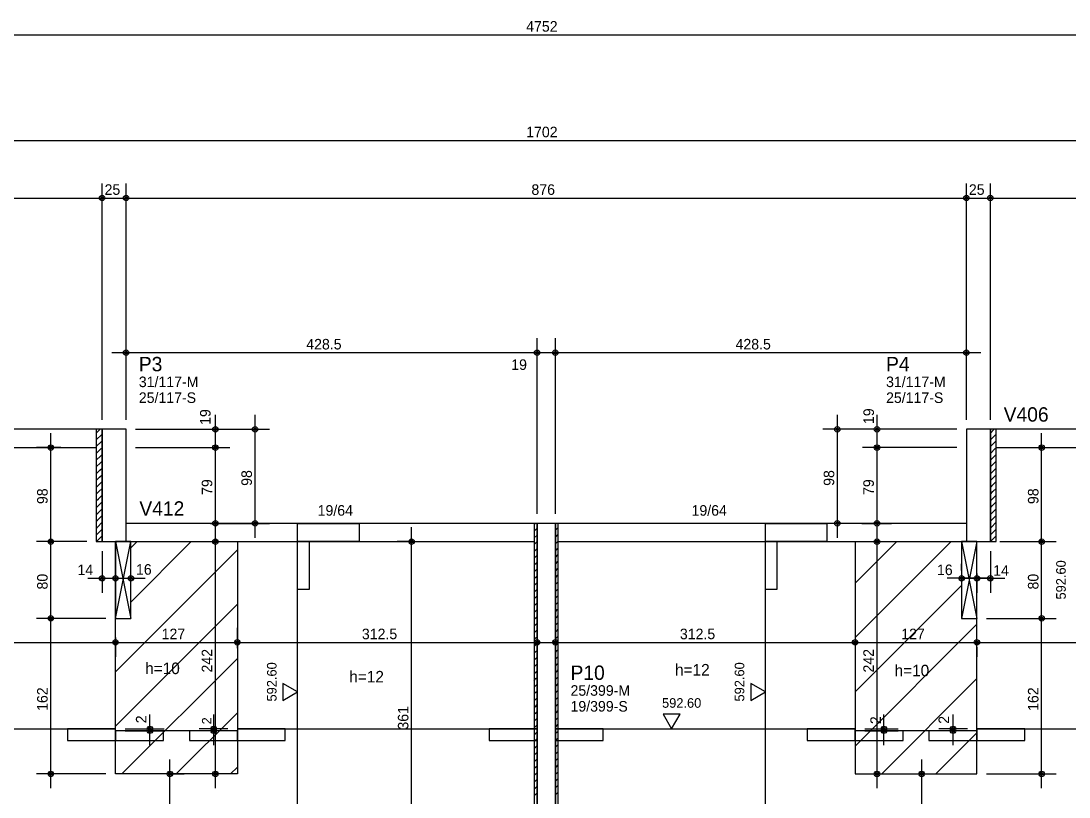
# Model space of a CAD drawing. Header units: metres. Extents: x 310 to 5592, y 1610 to 4022.
# Drawn here: x 2405 to 3498, y 3092 to 3901 of the extents above; entities that cross this region are included whole.
import ezdxf

# ---------------------------------------------------------------- set-up
doc = ezdxf.new("R2010")
doc.units = ezdxf.units.M
for name, color, linetype in [('MTH-224', 4, 'Continuous'), ('MTH-230', 1, 'Continuous'), ('MTH-COTAS7', 31, 'Continuous'), ('MTH-DIM-PILAR', 3, 'Continuous'), ('MTH-DIM-VIGA', 3, 'Continuous'), ('MTH-FACE-VIGA', 7, 'Continuous'), ('MTH-LINHA-SEÇÃO', 16, 'Continuous'), ('MTH-PILAR-SEGUE', 5, 'Continuous'), ('MTH-SIMB_COTA', 3, 'Continuous'), ('MTH-TIT1-PILAR', 5, 'Continuous'), ('MTH-TIT1-VIGA', 5, 'Continuous'), ('MTH-TRACEJADO-216', 1, 'Continuous'), ('MTH-TXT', 4, 'Continuous'), ('MTH-TXT-NEGRITO', 5, 'Continuous')]:
    doc.layers.add(name, color=color, linetype=linetype)

msp = doc.modelspace()

# ---------------------------------------------------------------- linework, layer by layer
at = {"layer": 'MTH-224', "linetype": 'Continuous'}
for points in [[(2678.087897, 3193.19002), (2693.386367, 3202.023023), (2678.087897, 3210.855148), (2678.087897, 3193.19002)], [(3165.675639, 3193.19002), (3180.974109, 3202.023023), (3165.675639, 3210.855148), (3165.675639, 3193.19002)], [(3074.408587, 3178.810307), (3083.24159, 3163.511837), (3092.073715, 3178.810307), (3074.408587, 3178.810307)]]:
    msp.add_lwpolyline(points, dxfattribs=at)
at = {"layer": 'MTH-230', "linetype": 'Continuous'}
for p, q in [((2503.511363, 3278.635497), (2519.511367, 3358.635498)), ((2503.511363, 3358.635497), (2519.511367, 3278.635497)), ((3401.511371, 3358.635498), (3385.511369, 3278.635497)), ((3385.511369, 3358.635498), (3401.511371, 3278.635497))]:
    msp.add_line(p, q, dxfattribs=at)
at = {"layer": 'MTH-COTAS7', "linetype": 'Continuous'}
for p, q in [((561.511366, 3886.665182), (5343.511366, 3886.665182)), ((2086.511366, 3776.636556), (3818.511366, 3776.636556)), ((2489.511366, 3485.635501), (2489.511366, 3731.636556)), ((2489.511366, 3485.635501), (2489.511366, 3731.636556)), ((2514.511366, 3485.6355), (2514.511366, 3731.636556)), ((2514.511366, 3485.6355), (2514.511366, 3731.636556)), ((3390.511366, 3485.6355), (3390.511366, 3731.636556)), ((3390.511366, 3485.6355), (3390.511366, 3731.636556)), ((3415.511366, 3485.635501), (3415.511366, 3731.636556)), ((3415.511366, 3485.635501), (3415.511366, 3731.636556)), ((2169.511366, 3716.636556), (2504.511366, 3716.636556)), ((2474.511366, 3716.636556), (2529.511366, 3716.636556)), ((2499.511366, 3716.636556), (3405.511366, 3716.636556)), ((3375.511366, 3716.636556), (3430.511366, 3716.636556)), ((3400.511366, 3716.636556), (3735.511366, 3716.636556)), ((2514.511366, 3485.6355), (2514.511366, 3570.540605)), ((2943.011366, 3387.635503), (2943.011366, 3570.540605)), ((2943.011366, 3387.635503), (2943.011366, 3570.540605)), ((2962.011366, 3387.635501), (2962.011366, 3570.540605)), ((2962.011366, 3387.635501), (2962.011366, 3570.540605)), ((3390.511366, 3485.6355), (3390.511366, 3570.540605)), ((2499.511366, 3555.540605), (2958.011366, 3555.540605)), ((2928.011366, 3555.540605), (2977.011366, 3555.540605)), ((2947.011366, 3555.540605), (3405.511366, 3555.540605)), ((2607.698654, 3441.635501), (2607.698654, 3490.6355)), ((2649.014738, 3362.635501), (2649.014738, 3490.6355)), ((3256.007995, 3362.635501), (3256.007995, 3490.6355)), ((3297.324079, 3441.635501), (3297.324079, 3490.6355)), ((2524.511366, 3475.6355), (2622.698654, 3475.6355)), ((2598.719446, 3475.6355), (2664.014738, 3475.6355)), ((3306.303287, 3475.6355), (3241.007995, 3475.6355)), ((3380.511366, 3475.6355), (3282.324079, 3475.6355)), ((2436.06989, 3343.6355), (2436.06989, 3471.635501)), ((2607.698654, 3362.635501), (2607.698654, 3471.635501)), ((3297.324079, 3362.635501), (3297.324079, 3471.635501)), ((3468.952843, 3343.6355), (3468.952843, 3471.635501)), ((2446.359447, 3456.635501), (2421.06989, 3456.635501)), ((2524.511366, 3456.635501), (2622.698654, 3456.635501)), ((2534.511366, 3456.635501), (2622.698654, 3456.635501)), ((3380.511366, 3456.635501), (3282.324079, 3456.635501)), ((3370.511366, 3456.635501), (3282.324079, 3456.635501)), ((3458.663286, 3456.635501), (3483.952843, 3456.635501)), ((2623.598436, 3377.635501), (2592.698654, 3377.635501)), ((2602.698654, 3377.635501), (2664.014738, 3377.635501)), ((3302.324079, 3377.635501), (3241.007995, 3377.635501)), ((3281.424297, 3377.635501), (3312.324079, 3377.635501)), ((2436.06989, 3263.635487), (2436.06989, 3373.6355)), ((2607.698654, 3101.618207), (2607.698654, 3373.635501)), ((2812.152631, 2982.635501), (2812.152631, 3373.635501)), ((3297.324079, 3101.618207), (3297.324079, 3373.635501)), ((3468.952843, 3263.635487), (3468.952843, 3373.6355)), ((2473.511366, 3358.6355), (2421.06989, 3358.6355)), ((2473.511366, 3358.6355), (2421.06989, 3358.6355)), ((2813.466346, 3358.635501), (2797.152631, 3358.635501)), ((3425.511366, 3358.6355), (3483.952843, 3358.6355)), ((3425.511366, 3358.6355), (3483.952843, 3358.6355)), ((2489.511366, 3348.6355), (2489.511366, 3305.419756)), ((3415.511366, 3348.6355), (3415.511366, 3305.419756)), ((2503.511363, 3328.635497), (2503.511363, 3335.419756)), ((2519.511367, 3328.635498), (2519.511367, 3335.419756)), ((3385.511366, 3328.635498), (3385.511366, 3335.419756)), ((3401.51137, 3328.635497), (3401.51137, 3335.419756)), ((2503.511363, 3325.419756), (2503.511363, 3305.419756)), ((3401.51137, 3325.419756), (3401.51137, 3305.419756)), ((2474.511366, 3320.419756), (2518.511363, 3320.419756)), ((2488.511363, 3320.419756), (2534.511367, 3320.419756)), ((3416.51137, 3320.419756), (3370.511366, 3320.419756)), ((3386.51137, 3320.419756), (3430.511366, 3320.419756)), ((2436.06989, 3101.618207), (2436.06989, 3293.635487)), ((3468.952843, 3101.618207), (3468.952843, 3293.635487)), ((2493.511361, 3278.635487), (2421.06989, 3278.635487)), ((2493.511361, 3278.635487), (2421.06989, 3278.635487)), ((3411.511371, 3278.635487), (3483.952843, 3278.635487)), ((3411.511371, 3278.635487), (3483.952843, 3278.635487)), ((2503.511361, 3247.626854), (2503.511361, 3268.623753)), ((2630.511398, 3247.626854), (2630.511398, 3268.623753)), ((2503.511361, 3258.623753), (2503.511361, 3238.623753)), ((2630.511398, 3258.623753), (2630.511398, 3238.623753)), ((2943.011366, 3265.333246), (2943.011366, 3238.623753)), ((2962.011366, 3262.863008), (2962.011366, 3238.623753)), ((3274.511333, 3261.519051), (3274.511333, 3238.623753)), ((2169.511366, 3253.623753), (2518.511361, 3253.623753)), ((2488.511361, 3253.623753), (2645.511398, 3253.623753)), ((2615.511398, 3253.623753), (2958.011366, 3253.623753)), ((2947.011366, 3253.623753), (3289.511333, 3253.623753)), ((3259.511333, 3253.623753), (3416.511366, 3253.623753)), ((3274.511333, 3253.384359), (3274.511333, 3238.623753)), ((3386.511366, 3253.623753), (3735.511366, 3253.623753)), ((3401.511366, 3248.496376), (3401.511366, 3238.623753)), ((3401.511366, 3246.423754), (3401.511366, 3238.623753)), ((2539.36849, 3146.511837), (2539.36849, 3178.511837)), ((2605.754058, 3178.511837), (2605.754058, 3146.511837)), ((3304.482815, 3146.511837), (3304.482815, 3178.511837)), ((3376.619606, 3146.511837), (3376.619606, 3178.511837)), ((2513.511361, 3163.511837), (2554.36849, 3163.511837)), ((2513.511361, 3161.511837), (2554.36849, 3161.511837)), ((2620.511398, 3163.511837), (2590.754058, 3163.511837)), ((2620.511398, 3161.511837), (2590.754058, 3161.511837)), ((3284.511333, 3163.511837), (3319.482815, 3163.511837)), ((3284.511333, 3161.511837), (3319.482815, 3161.511837)), ((3391.511366, 3163.511837), (3361.619606, 3163.511837)), ((3391.511366, 3161.511837), (3361.619606, 3161.511837)), ((2560.252455, 2982.635497), (2560.252455, 3131.618207)), ((3343.886591, 2982.635497), (3343.886591, 3131.618201)), ((2493.511361, 3116.618207), (2421.06989, 3116.618207)), ((2556.566065, 3116.618207), (2575.252455, 3116.618207)), ((3348.01135, 3116.618201), (3358.886591, 3116.618201)), ((3411.511371, 3116.618207), (3483.952843, 3116.618207))]:
    msp.add_line(p, q, dxfattribs=at)
at = {"layer": 'MTH-FACE-VIGA', "linetype": 'Continuous'}
for p, q in [((2483.511366, 3471.732146), (2487.414721, 3475.635501)), ((3415.511366, 3471.732146), (3419.414721, 3475.635501)), ((2483.511366, 3464.661078), (2489.242479, 3470.39219)), ((2488.860259, 3462.938903), (2489.511366, 3463.59001)), ((2489.242479, 3470.39219), (2489.511366, 3470.661078)), ((3415.511366, 3464.661078), (3421.242479, 3470.39219)), ((3420.860259, 3462.938903), (3421.511366, 3463.59001)), ((3421.242479, 3470.39219), (3421.511366, 3470.661078)), ((2483.511366, 3457.59001), (2488.860259, 3462.938903)), ((2483.511366, 3450.518942), (2488.478039, 3455.485615)), ((2488.478039, 3455.485615), (2489.511366, 3456.518942)), ((3415.511366, 3457.59001), (3420.860259, 3462.938903)), ((3415.511366, 3450.518942), (3420.478039, 3455.485615)), ((3420.478039, 3455.485615), (3421.511366, 3456.518942)), ((2483.511366, 3443.447875), (2488.095819, 3448.032327)), ((2487.713599, 3440.57904), (2489.511366, 3442.376807)), ((2488.095819, 3448.032327), (2489.511366, 3449.447875)), ((3415.511366, 3443.447875), (3420.095819, 3448.032327)), ((3419.713599, 3440.57904), (3421.511366, 3442.376807)), ((3420.095819, 3448.032327), (3421.511366, 3449.447875)), ((2483.511366, 3436.376807), (2487.713599, 3440.57904)), ((2483.511366, 3429.305739), (2487.331379, 3433.125752)), ((2487.331379, 3433.125752), (2489.511366, 3435.305739)), ((3415.511366, 3436.376807), (3419.713599, 3440.57904)), ((3415.511366, 3429.305739), (3419.331379, 3433.125752)), ((3419.331379, 3433.125752), (3421.511366, 3435.305739)), ((2483.511366, 3422.234671), (2486.94916, 3425.672464)), ((2486.56694, 3418.219177), (2489.511366, 3421.163603)), ((2486.94916, 3425.672464), (2489.511366, 3428.234671)), ((3415.511366, 3422.234671), (3418.94916, 3425.672464)), ((3418.56694, 3418.219177), (3421.511366, 3421.163603)), ((3418.94916, 3425.672464), (3421.511366, 3428.234671)), ((2483.511366, 3415.163603), (2486.56694, 3418.219177)), ((2483.511366, 3408.092536), (2486.18472, 3410.765889)), ((2486.18472, 3410.765889), (2489.511366, 3414.092536)), ((3415.511366, 3415.163603), (3418.56694, 3418.219177)), ((3415.511366, 3408.092536), (3418.18472, 3410.765889)), ((3418.18472, 3410.765889), (3421.511366, 3414.092536)), ((2483.511366, 3401.021468), (2485.8025, 3403.312601)), ((2485.42028, 3395.859313), (2489.511366, 3399.9504)), ((2485.8025, 3403.312601), (2489.511366, 3407.021468)), ((3415.511366, 3401.021468), (3417.8025, 3403.312601)), ((3417.42028, 3395.859313), (3421.511366, 3399.9504)), ((3417.8025, 3403.312601), (3421.511366, 3407.021468)), ((2483.511366, 3393.9504), (2485.42028, 3395.859313)), ((2483.511366, 3386.879332), (2485.03806, 3388.406026)), ((2485.03806, 3388.406026), (2489.511366, 3392.879332)), ((3415.511366, 3393.9504), (3417.42028, 3395.859313)), ((3415.511366, 3386.879332), (3417.03806, 3388.406026)), ((3417.03806, 3388.406026), (3421.511366, 3392.879332)), ((2483.511366, 3379.808264), (2484.65584, 3380.952738)), ((2484.27362, 3373.49945), (2489.511366, 3378.737197)), ((2484.65584, 3380.952738), (2489.511366, 3385.808264)), ((2940.011366, 3376.688857), (2940.958011, 3377.635501)), ((2962.011366, 3377.475653), (2962.171214, 3377.635501)), ((3415.511366, 3379.808264), (3416.65584, 3380.952738)), ((3416.27362, 3373.49945), (3421.511366, 3378.737197)), ((3416.65584, 3380.952738), (3421.511366, 3385.808264)), ((2483.511366, 3372.737197), (2484.27362, 3373.49945)), ((2483.511366, 3365.666129), (2483.891401, 3366.046163)), ((2483.891401, 3366.046163), (2489.511366, 3371.666129)), ((2940.011366, 3369.617789), (2942.973354, 3372.579776)), ((2940.011366, 3362.546721), (2942.919785, 3365.455139)), ((2942.919785, 3365.455139), (2943.011366, 3365.546721)), ((2942.973354, 3372.579776), (2943.011366, 3372.617789)), ((2962.011366, 3370.404585), (2964.979314, 3373.372533)), ((2962.011366, 3363.333517), (2964.925745, 3366.247896)), ((2964.925745, 3366.247896), (2965.011366, 3366.333517)), ((2964.979314, 3373.372533), (2965.011366, 3373.404585)), ((3415.511366, 3372.737197), (3416.27362, 3373.49945)), ((3415.511366, 3365.666129), (3415.891401, 3366.046163)), ((3415.891401, 3366.046163), (3421.511366, 3371.666129)), ((2483.551805, 3358.6355), (2489.511366, 3364.595061)), ((2940.011366, 3355.475653), (2942.866216, 3358.330503)), ((2942.866216, 3358.330503), (2943.011366, 3358.475653)), ((2962.011366, 3356.26245), (2964.872177, 3359.12326)), ((2964.872177, 3359.12326), (2965.011366, 3359.26245)), ((3415.551805, 3358.6355), (3421.511366, 3364.595061)), ((2940.011366, 3348.404585), (2942.812647, 3351.205866)), ((2940.011366, 3341.333517), (2942.759079, 3344.08123)), ((2942.759079, 3344.08123), (2943.011366, 3344.333517)), ((2942.812647, 3351.205866), (2943.011366, 3351.404585)), ((2962.011366, 3349.191382), (2964.818608, 3351.998623)), ((2962.011366, 3342.120314), (2964.765039, 3344.873987)), ((2964.765039, 3344.873987), (2965.011366, 3345.120314)), ((2964.818608, 3351.998623), (2965.011366, 3352.191382)), ((2940.011366, 3334.26245), (2942.70551, 3336.956593)), ((2942.70551, 3336.956593), (2943.011366, 3337.26245)), ((2962.011366, 3335.049246), (2964.711471, 3337.74935)), ((2964.711471, 3337.74935), (2965.011366, 3338.049246)), ((2940.011366, 3327.191382), (2942.651941, 3329.831957)), ((2940.011366, 3320.120314), (2942.598373, 3322.70732)), ((2942.598373, 3322.70732), (2943.011366, 3323.120314)), ((2942.651941, 3329.831957), (2943.011366, 3330.191382)), ((2962.011366, 3327.978178), (2964.657902, 3330.624714)), ((2962.011366, 3320.907111), (2964.604333, 3323.500077)), ((2964.604333, 3323.500077), (2965.011366, 3323.907111)), ((2964.657902, 3330.624714), (2965.011366, 3330.978178)), ((2940.011366, 3313.049246), (2942.544804, 3315.582684)), ((2942.544804, 3315.582684), (2943.011366, 3316.049246)), ((2962.011366, 3313.836043), (2964.550765, 3316.375441)), ((2964.550765, 3316.375441), (2965.011366, 3316.836043)), ((2940.011366, 3305.978178), (2942.491235, 3308.458047)), ((2940.011366, 3298.907111), (2942.437667, 3301.333411)), ((2942.437667, 3301.333411), (2943.011366, 3301.907111)), ((2942.491235, 3308.458047), (2943.011366, 3308.978178)), ((2962.011366, 3306.764975), (2964.497196, 3309.250804)), ((2962.011366, 3299.693907), (2964.443627, 3302.126168)), ((2964.443627, 3302.126168), (2965.011366, 3302.693907)), ((2964.497196, 3309.250804), (2965.011366, 3309.764975)), ((2940.011366, 3291.836043), (2942.384098, 3294.208774)), ((2942.384098, 3294.208774), (2943.011366, 3294.836043)), ((2962.011366, 3292.622839), (2964.390058, 3295.001531)), ((2964.390058, 3295.001531), (2965.011366, 3295.622839)), ((2940.011366, 3284.764975), (2942.330529, 3287.084138)), ((2940.011366, 3277.693907), (2942.27696, 3279.959501)), ((2942.27696, 3279.959501), (2943.011366, 3280.693907)), ((2942.330529, 3287.084138), (2943.011366, 3287.764975)), ((2962.011366, 3285.551772), (2964.33649, 3287.876895)), ((2962.011366, 3278.480704), (2964.282921, 3280.752258)), ((2964.282921, 3280.752258), (2965.011366, 3281.480704)), ((2964.33649, 3287.876895), (2965.011366, 3288.551772)), ((2940.011366, 3270.622839), (2942.223392, 3272.834865)), ((2942.223392, 3272.834865), (2943.011366, 3273.622839)), ((2962.011366, 3271.409636), (2964.229352, 3273.627622)), ((2964.175784, 3266.502985), (2965.011366, 3267.338568)), ((2964.229352, 3273.627622), (2965.011366, 3274.409636)), ((2940.011366, 3263.551772), (2942.169823, 3265.710228)), ((2940.011366, 3256.480704), (2942.116254, 3258.585592)), ((2942.116254, 3258.585592), (2943.011366, 3259.480704)), ((2942.169823, 3265.710228), (2943.011366, 3266.551772)), ((2962.011366, 3264.338568), (2964.175784, 3266.502985)), ((2962.011366, 3257.2675), (2964.122215, 3259.378349)), ((2964.122215, 3259.378349), (2965.011366, 3260.2675)), ((2940.011366, 3249.409636), (2942.062686, 3251.460955)), ((2942.009117, 3244.336319), (2943.011366, 3245.338568)), ((2942.062686, 3251.460955), (2943.011366, 3252.409636)), ((2962.011366, 3250.196433), (2964.068646, 3252.253712)), ((2962.011366, 3243.125365), (2964.015078, 3245.129076)), ((2964.015078, 3245.129076), (2965.011366, 3246.125365)), ((2964.068646, 3252.253712), (2965.011366, 3253.196433)), ((2940.011366, 3242.338568), (2942.009117, 3244.336319)), ((2940.011366, 3235.2675), (2941.955548, 3237.211682)), ((2941.955548, 3237.211682), (2943.011366, 3238.2675)), ((2962.011366, 3236.054297), (2963.961509, 3238.004439)), ((2963.961509, 3238.004439), (2965.011366, 3239.054297)), ((2940.011366, 3228.196433), (2941.90198, 3230.087046)), ((2941.848411, 3222.962409), (2943.011366, 3224.125365)), ((2941.90198, 3230.087046), (2943.011366, 3231.196433)), ((2962.011366, 3228.983229), (2963.90794, 3230.879803)), ((2962.011366, 3221.912161), (2963.854372, 3223.755166)), ((2963.854372, 3223.755166), (2965.011366, 3224.912161)), ((2963.90794, 3230.879803), (2965.011366, 3231.983229)), ((2940.011366, 3221.125365), (2941.848411, 3222.962409)), ((2940.011366, 3214.054297), (2941.794842, 3215.837773)), ((2941.794842, 3215.837773), (2943.011366, 3217.054297)), ((2962.011366, 3214.841093), (2963.800803, 3216.63053)), ((2963.800803, 3216.63053), (2965.011366, 3217.841093)), ((2940.011366, 3206.983229), (2941.741274, 3208.713136)), ((2940.011366, 3199.912161), (2941.687705, 3201.5885)), ((2941.687705, 3201.5885), (2943.011366, 3202.912161)), ((2941.741274, 3208.713136), (2943.011366, 3209.983229)), ((2962.011366, 3207.770026), (2963.747234, 3209.505893)), ((2962.011366, 3200.698958), (2963.693665, 3202.381257)), ((2963.693665, 3202.381257), (2965.011366, 3203.698958)), ((2963.747234, 3209.505893), (2965.011366, 3210.770026)), ((2940.011366, 3192.841093), (2941.634136, 3194.463863)), ((2941.634136, 3194.463863), (2943.011366, 3195.841093)), ((2962.011366, 3193.62789), (2963.640097, 3195.25662)), ((2963.640097, 3195.25662), (2965.011366, 3196.62789)), ((2940.011366, 3185.770026), (2941.580567, 3187.339227)), ((2940.011366, 3178.698958), (2941.526999, 3180.21459)), ((2941.526999, 3180.21459), (2943.011366, 3181.698958)), ((2941.580567, 3187.339227), (2943.011366, 3188.770026)), ((2962.011366, 3186.556822), (2963.586528, 3188.131984)), ((2962.011366, 3179.485754), (2963.532959, 3181.007347)), ((2963.532959, 3181.007347), (2965.011366, 3182.485754)), ((2963.586528, 3188.131984), (2965.011366, 3189.556822)), ((2940.011366, 3171.62789), (2941.47343, 3173.089954)), ((2941.47343, 3173.089954), (2943.011366, 3174.62789)), ((2962.011366, 3172.414687), (2963.479391, 3173.882711)), ((2963.479391, 3173.882711), (2965.011366, 3175.414687)), ((2940.011366, 3164.556822), (2941.419861, 3165.965317)), ((2940.011366, 3157.485754), (2941.366293, 3158.840681)), ((2941.366293, 3158.840681), (2943.011366, 3160.485754)), ((2941.419861, 3165.965317), (2943.011366, 3167.556822)), ((2962.011366, 3165.343619), (2963.425822, 3166.758074)), ((2962.011366, 3158.272551), (2963.372253, 3159.633438)), ((2963.372253, 3159.633438), (2965.011366, 3161.272551)), ((2963.425822, 3166.758074), (2965.011366, 3168.343619)), ((2940.011366, 3150.414687), (2941.312724, 3151.716044)), ((2941.312724, 3151.716044), (2943.011366, 3153.414687)), ((2962.011366, 3151.201483), (2963.318685, 3152.508801)), ((2963.265116, 3145.384165), (2965.011366, 3147.130415)), ((2963.318685, 3152.508801), (2965.011366, 3154.201483)), ((2940.011366, 3143.343619), (2941.259155, 3144.591408)), ((2940.011366, 3136.272551), (2941.205587, 3137.466771)), ((2941.205587, 3137.466771), (2943.011366, 3139.272551)), ((2941.259155, 3144.591408), (2943.011366, 3146.343619)), ((2962.011366, 3144.130415), (2963.265116, 3145.384165)), ((2962.011366, 3137.059348), (2963.211547, 3138.259528)), ((2963.211547, 3138.259528), (2965.011366, 3140.059348)), ((2940.011366, 3129.201483), (2941.152018, 3130.342135)), ((2941.098449, 3123.217498), (2943.011366, 3125.130415)), ((2941.152018, 3130.342135), (2943.011366, 3132.201483)), ((2962.011366, 3129.98828), (2963.157978, 3131.134892)), ((2963.10441, 3124.010255), (2965.011366, 3125.917212)), ((2963.157978, 3131.134892), (2965.011366, 3132.98828)), ((2940.011366, 3122.130415), (2941.098449, 3123.217498)), ((2940.011366, 3115.059348), (2941.04488, 3116.092862)), ((2941.04488, 3116.092862), (2943.011366, 3118.059348)), ((2962.011366, 3122.917212), (2963.10441, 3124.010255)), ((2962.011366, 3115.846144), (2963.050841, 3116.885619)), ((2963.050841, 3116.885619), (2965.011366, 3118.846144)), ((2940.011366, 3107.98828), (2940.991312, 3108.968225)), ((2940.937743, 3101.843588), (2943.011366, 3103.917212)), ((2940.991312, 3108.968225), (2943.011366, 3110.98828)), ((2962.011366, 3108.775076), (2962.997272, 3109.760982)), ((2962.943704, 3102.636346), (2965.011366, 3104.704008)), ((2962.997272, 3109.760982), (2965.011366, 3111.775076)), ((2940.011366, 3100.917212), (2940.937743, 3101.843588)), ((2940.011366, 3093.846144), (2940.884174, 3094.718952)), ((2940.884174, 3094.718952), (2943.011366, 3096.846144)), ((2962.011366, 3101.704008), (2962.943704, 3102.636346)), ((2962.011366, 3094.632941), (2962.890135, 3095.511709)), ((2962.890135, 3095.511709), (2965.011366, 3097.632941))]:
    msp.add_line(p, q, dxfattribs=at)
for points in [[(2489.511366, 3475.635501), (2192.511366, 3475.635501)], [(2489.511366, 3475.635501), (2483.511366, 3475.635501), (2483.511366, 3358.6355), (2489.511366, 3358.6355), (2489.511366, 3475.635501)], [(3712.511366, 3475.635501), (3415.511366, 3475.635501)], [(3421.511366, 3475.635501), (3415.511366, 3475.635501), (3415.511366, 3358.6355), (3421.511366, 3358.6355), (3421.511366, 3475.635501)], [(2192.511366, 3456.635501), (2483.511366, 3456.635501)], [(3421.511366, 3456.635501), (3712.511366, 3456.635501)], [(2943.011366, 3377.635501), (2514.511366, 3377.635501)], [(2943.011366, 3377.635501), (2940.011366, 3377.635501), (2940.011366, 2978.635501), (2943.011366, 2978.635501), (2943.011366, 3377.635501)], [(3390.511366, 3377.635501), (2962.011366, 3377.635501)], [(2965.011366, 3377.635501), (2962.011366, 3377.635501), (2962.011366, 2978.635501), (2965.011366, 2978.635501), (2965.011366, 3377.635501)], [(2503.511363, 3358.635497), (2503.511363, 3278.635497), (2519.511367, 3278.635497), (2519.511367, 3358.635498), (2503.511363, 3358.635497)], [(2514.511366, 3358.635501), (2940.011366, 3358.635501)], [(2965.011366, 3358.635501), (3390.511366, 3358.635501)], [(3401.511371, 3358.635498), (3385.511369, 3358.635498), (3385.511369, 3278.635497), (3401.511371, 3278.635497), (3401.511371, 3358.635498)]]:
    msp.add_lwpolyline(points, dxfattribs=at)
at = {"layer": 'MTH-LINHA-SEÇÃO', "linetype": 'Continuous'}
for p, q in [((2693.386367, 2699.635497), (2693.386367, 3377.635501)), ((3180.974109, 2978.635501), (3180.974109, 3377.635501)), ((1711.511406, 3163.511837), (2503.511361, 3163.511837)), ((2630.511398, 3161.511837), (2503.511361, 3161.511837)), ((2630.511398, 3163.511837), (2943.011366, 3163.511837)), ((2962.011366, 3163.511837), (3274.511333, 3163.511837)), ((3401.511366, 3161.511837), (3274.511329, 3161.511837)), ((3401.511366, 3163.511837), (4193.511327, 3163.511837))]:
    msp.add_line(p, q, dxfattribs=at)
for points in [[(2693.386367, 3358.635501), (2693.386367, 3377.635501), (2757.386367, 3377.635501), (2757.386367, 3358.635501), (2693.386367, 3358.635501)], [(3180.974109, 3358.635501), (3180.974109, 3377.635501), (3244.974109, 3377.635501), (3244.974109, 3358.635501), (3180.974109, 3358.635501)], [(2693.386367, 3308.635501), (2693.386367, 3358.635501), (2705.386367, 3358.635501), (2705.386367, 3308.635501), (2693.386367, 3308.635501)], [(3180.974109, 3308.635501), (3180.974109, 3358.635501), (3192.974109, 3358.635501), (3192.974109, 3308.635501), (3180.974109, 3308.635501)], [(2503.511361, 3163.511837), (2453.511361, 3163.511837), (2453.511361, 3151.511837), (2503.511361, 3151.511837), (2503.511361, 3163.511837)], [(2553.511361, 3161.511837), (2503.511361, 3161.511837), (2503.511361, 3151.511837), (2553.511361, 3151.511837), (2553.511361, 3161.511837)], [(2630.511398, 3161.511837), (2580.511398, 3161.511837), (2580.511398, 3151.511837), (2630.511398, 3151.511837), (2630.511398, 3161.511837)], [(2680.511398, 3163.511837), (2630.511398, 3163.511837), (2630.511398, 3151.511837), (2680.511398, 3151.511837), (2680.511398, 3163.511837)], [(2943.011366, 3163.511837), (2893.011366, 3163.511837), (2893.011366, 3151.511837), (2943.011366, 3151.511837), (2943.011366, 3163.511837)], [(3012.011366, 3163.511837), (2962.011366, 3163.511837), (2962.011366, 3151.511837), (3012.011366, 3151.511837), (3012.011366, 3163.511837)], [(3274.511329, 3163.511837), (3224.511329, 3163.511837), (3224.511329, 3151.511837), (3274.511329, 3151.511837), (3274.511329, 3163.511837)], [(3324.511329, 3161.511837), (3274.511329, 3161.511837), (3274.511329, 3151.511837), (3324.511329, 3151.511837), (3324.511329, 3161.511837)], [(3401.511366, 3161.511837), (3351.511366, 3161.511837), (3351.511366, 3151.511837), (3401.511366, 3151.511837), (3401.511366, 3161.511837)], [(3451.511366, 3163.511837), (3401.511366, 3163.511837), (3401.511366, 3151.511837), (3451.511366, 3151.511837), (3451.511366, 3163.511837)]]:
    msp.add_lwpolyline(points, dxfattribs=at)
at = {"layer": 'MTH-PILAR-SEGUE', "linetype": 'Continuous'}
for points in [[(2489.511366, 3358.6355), (2514.511366, 3358.6355), (2514.511366, 3475.6355), (2489.511366, 3475.6355), (2489.511366, 3358.6355)], [(3390.511366, 3358.6355), (3415.511366, 3358.6355), (3415.511366, 3475.6355), (3390.511366, 3475.6355), (3390.511366, 3358.6355)], [(2943.011366, 2978.635501), (2962.011366, 2978.635501), (2962.011366, 3377.635503), (2943.011366, 3377.635503), (2943.011366, 2978.635501)]]:
    msp.add_lwpolyline(points, dxfattribs=at)
at = {"layer": 'MTH-SIMB_COTA', "linetype": 'Continuous'}
for centre, radius in [((2489.511366, 3716.636556), 2.8), ((2489.511366, 3716.636556), 2.8), ((2489.511366, 3716.636556), 1.4), ((2489.511366, 3716.636556), 1.4), ((2514.511366, 3716.636556), 2.8), ((2514.511366, 3716.636556), 2.8), ((2514.511366, 3716.636556), 1.4), ((2514.511366, 3716.636556), 1.4), ((3390.511366, 3716.636556), 2.8), ((3390.511366, 3716.636556), 2.8), ((3390.511366, 3716.636556), 1.4), ((3390.511366, 3716.636556), 1.4), ((3415.511366, 3716.636556), 2.8), ((3415.511366, 3716.636556), 2.8), ((3415.511366, 3716.636556), 1.4), ((3415.511366, 3716.636556), 1.4), ((2514.511366, 3555.540605), 2.8), ((2514.511366, 3555.540605), 1.4), ((2943.011366, 3555.540605), 2.8), ((2943.011366, 3555.540605), 2.8), ((2943.011366, 3555.540605), 1.4), ((2943.011366, 3555.540605), 1.4), ((2962.011366, 3555.540605), 2.8), ((2962.011366, 3555.540605), 2.8), ((2962.011366, 3555.540605), 1.4), ((2962.011366, 3555.540605), 1.4), ((3390.511366, 3555.540605), 2.8), ((3390.511366, 3555.540605), 1.4), ((2607.698654, 3475.6355), 2.8), ((2607.698654, 3475.6355), 1.4), ((2649.014738, 3475.6355), 2.8), ((2649.014738, 3475.6355), 1.4), ((3256.007995, 3475.6355), 2.8), ((3256.007995, 3475.6355), 1.4), ((3297.324079, 3475.6355), 2.8), ((3297.324079, 3475.6355), 1.4), ((2436.06989, 3456.635501), 2.8), ((2436.06989, 3456.635501), 1.4), ((2607.698654, 3456.635501), 2.8), ((2607.698654, 3456.635501), 2.8), ((2607.698654, 3456.635501), 1.4), ((2607.698654, 3456.635501), 1.4), ((3297.324079, 3456.635501), 2.8), ((3297.324079, 3456.635501), 2.8), ((3297.324079, 3456.635501), 1.4), ((3297.324079, 3456.635501), 1.4), ((3468.952843, 3456.635501), 2.8), ((3468.952843, 3456.635501), 1.4), ((2607.698654, 3377.635501), 2.8), ((2607.698654, 3377.635501), 1.4), ((2649.014738, 3377.635501), 2.8), ((2649.014738, 3377.635501), 1.4), ((3256.007995, 3377.635501), 2.8), ((3256.007995, 3377.635501), 1.4), ((3297.324079, 3377.635501), 2.8), ((3297.324079, 3377.635501), 1.4), ((2436.06989, 3358.6355), 2.8), ((2436.06989, 3358.6355), 2.8), ((2436.06989, 3358.6355), 1.4), ((2436.06989, 3358.6355), 1.4), ((2607.698654, 3358.635501), 2.8), ((2607.698654, 3358.635501), 1.4), ((2812.152631, 3358.635501), 2.8), ((2812.152631, 3358.635501), 1.4), ((3297.324079, 3358.635501), 2.8), ((3297.324079, 3358.635501), 1.4), ((3468.952843, 3358.6355), 2.8), ((3468.952843, 3358.6355), 2.8), ((3468.952843, 3358.6355), 1.4), ((3468.952843, 3358.6355), 1.4), ((2489.511366, 3320.419756), 2.8), ((2489.511366, 3320.419756), 1.4), ((2503.511363, 3320.419756), 2.8), ((2503.511363, 3320.419756), 2.8), ((2503.511363, 3320.419756), 1.4), ((2503.511363, 3320.419756), 1.4), ((2519.511367, 3320.419756), 2.8), ((2519.511367, 3320.419756), 1.4), ((3385.511366, 3320.419756), 2.8), ((3385.511366, 3320.419756), 1.4), ((3401.51137, 3320.419756), 2.8), ((3401.51137, 3320.419756), 2.8), ((3401.51137, 3320.419756), 1.4), ((3401.51137, 3320.419756), 1.4), ((3415.511366, 3320.419756), 2.8), ((3415.511366, 3320.419756), 1.4), ((2436.06989, 3278.635487), 2.8), ((2436.06989, 3278.635487), 2.8), ((2436.06989, 3278.635487), 1.4), ((2436.06989, 3278.635487), 1.4), ((3468.952843, 3278.635487), 2.8), ((3468.952843, 3278.635487), 2.8), ((3468.952843, 3278.635487), 1.4), ((3468.952843, 3278.635487), 1.4), ((2503.511361, 3253.623753), 2.8), ((2503.511361, 3253.623753), 2.8), ((2630.511398, 3253.623753), 2.8), ((2630.511398, 3253.623753), 2.8), ((2943.011366, 3253.623753), 2.8), ((2962.011366, 3253.623753), 2.8), ((3274.511333, 3253.623753), 2.8), ((3274.511333, 3253.623753), 2.8), ((3401.511366, 3253.623753), 2.8), ((3401.511366, 3253.623753), 2.8), ((2503.511361, 3253.623753), 1.4), ((2503.511361, 3253.623753), 1.4), ((2630.511398, 3253.623753), 1.4), ((2630.511398, 3253.623753), 1.4), ((2943.011366, 3253.623753), 1.4), ((2962.011366, 3253.623753), 1.4), ((3274.511333, 3253.623753), 1.4), ((3274.511333, 3253.623753), 1.4), ((3401.511366, 3253.623753), 1.4), ((3401.511366, 3253.623753), 1.4), ((2539.36849, 3163.511837), 2.8), ((2539.36849, 3161.511837), 2.8), ((2539.36849, 3163.511837), 1.4), ((2539.36849, 3161.511837), 1.4), ((2605.754058, 3163.511837), 2.8), ((2605.754058, 3161.511837), 2.8), ((2605.754058, 3163.511837), 1.4), ((2605.754058, 3161.511837), 1.4), ((3304.482815, 3163.511837), 2.8), ((3304.482815, 3161.511837), 2.8), ((3304.482815, 3163.511837), 1.4), ((3304.482815, 3161.511837), 1.4), ((3376.619606, 3163.511837), 2.8), ((3376.619606, 3161.511837), 2.8), ((3376.619606, 3163.511837), 1.4), ((3376.619606, 3161.511837), 1.4), ((2436.06989, 3116.618207), 2.8), ((2436.06989, 3116.618207), 1.4), ((2560.252455, 3116.618207), 2.8), ((2560.252455, 3116.618207), 1.4), ((2607.698654, 3116.618207), 2.8), ((2607.698654, 3116.618207), 1.4), ((3297.324079, 3116.618207), 2.8), ((3297.324079, 3116.618207), 1.4), ((3343.886591, 3116.618201), 2.8), ((3343.886591, 3116.618201), 1.4), ((3468.952843, 3116.618207), 2.8), ((3468.952843, 3116.618207), 1.4)]:
    msp.add_circle(centre, radius, dxfattribs=at)
at = {"layer": 'MTH-TRACEJADO-216'}
for p, q in [((2503.511361, 3116.618207), (2503.511361, 3358.635501)), ((2519.511368, 3295.600113), (2582.546756, 3358.635501)), ((2519.511368, 3352.168655), (2525.978213, 3358.635501)), ((2630.511398, 3358.635501), (2630.511398, 3116.618207)), ((3274.511333, 3358.635501), (3274.511333, 3116.618201)), ((3274.511333, 3258.640484), (3374.506348, 3358.635498)), ((3274.511333, 3315.209026), (3317.937806, 3358.635498)), ((3401.511366, 3116.618201), (3401.511366, 3358.635501)), ((2503.511361, 3223.031564), (2630.511398, 3350.031601)), ((3274.511333, 3202.071941), (3385.511369, 3313.071977)), ((2503.511361, 3166.463022), (2630.511398, 3293.463059)), ((3274.511333, 3145.503399), (3401.511366, 3272.503432)), ((2510.235089, 3116.618207), (2630.511398, 3236.894516)), ((3302.194678, 3116.618201), (3401.511366, 3215.934889)), ((2566.803632, 3116.618207), (2630.511398, 3180.325974)), ((3358.76322, 3116.618201), (3401.511366, 3159.366347)), ((2630.511398, 3116.618207), (2503.511361, 3116.618207)), ((2623.372174, 3116.618207), (2630.511398, 3123.757431)), ((3274.511333, 3116.618201), (3401.511366, 3116.618201))]:
    msp.add_line(p, q, dxfattribs=at)

# ---------------------------------------------------------------- texts
at = {"layer": 'MTH-COTAS7', "linetype": 'Continuous'}
for s, p in [('4752', (2931.611366, 3889.965182)), ('1702', (2931.611366, 3779.936556)), ('25', (2492.111366, 3719.936556)), ('876', (2937.111366, 3719.936556)), ('25', (3393.111366, 3719.936556)), ('428.5', (2702.361366, 3558.840605)), ('428.5', (3149.861366, 3558.840605)), ('19', (2916.054531, 3537.552754)), ('14', (2463.844703, 3323.719756)), ('16', (2524.876887, 3324.13597)), ('16', (3359.844703, 3323.719756)), ('14', (3418.480743, 3323.057412)), ('127', (2551.61138, 3256.923753)), ('312.5', (2760.361382, 3256.923753)), ('312.5', (3091.86135, 3256.923753)), ('127', (3322.61135, 3256.923753))]:
    msp.add_text(s, height=11, dxfattribs=at).set_placement(p)
for s, height, p in [('19', 11, (3294.165514, 3481.126214)), ('19', 11, (2602.576128, 3480.262881)), ('98', 11, (2645.714738, 3416.7355)), ('98', 11, (3252.707995, 3416.7355)), ('79', 11, (2604.398654, 3407.235501)), ('79', 11, (3294.024079, 3407.235501)), ('98', 11, (2432.76989, 3397.7355)), ('98', 11, (3465.652843, 3397.7355)), ('80', 11, (2432.76989, 3308.735493)), ('80', 11, (3465.652843, 3308.735493)), ('242', 11, (2604.398654, 3222.226854)), ('242', 11, (3294.024079, 3222.226854)), ('162', 11, (2432.76989, 3182.226847)), ('162', 11, (3465.652843, 3182.226847)), ('361', 11, (2808.852631, 3162.735501)), ('2', 11, (2535.738936, 3169.34329)), ('2', 9.9, (2603.531382, 3168.178023)), ('2', 11, (3301.361511, 3168.439669)), ('2', 11, (3372.457868, 3168.786481))]:
    msp.add_text(s, height=height, rotation=90, dxfattribs=at).set_placement(p)
at = {"layer": 'MTH-DIM-PILAR', "linetype": 'Continuous'}
for s, p in [('31/117-M', (2527.823462, 3519.606149)), ('31/117-M', (3306.767031, 3519.606149)), ('25/117-S', (2527.823462, 3503.106149)), ('25/117-S', (3306.767031, 3503.106149)), ('25/399-M', (2977.828113, 3198.017151)), ('19/399-S', (2977.828113, 3181.517151))]:
    msp.add_text(s, height=11, dxfattribs=at).set_placement(p)
at = {"layer": 'MTH-DIM-VIGA', "linetype": 'Continuous'}
for p in [(2714.220357, 3385.635501), (3104.020858, 3385.635501)]:
    msp.add_text('19/64', height=11, dxfattribs=at).set_placement(p)
at = {"layer": 'MTH-TIT1-PILAR', "linetype": 'Continuous'}
for s, p in [('P3', (2527.823462, 3536.106149)), ('P4', (3306.767031, 3536.106149)), ('P10', (2977.828113, 3214.517151))]:
    msp.add_text(s, height=15, dxfattribs=at).set_placement(p)
at = {"layer": 'MTH-TIT1-VIGA', "linetype": 'Continuous'}
msp.add_text('V406', height=15, rotation=360, dxfattribs=at).set_placement((3429.386366, 3483.635501))
msp.add_text('V412', height=15, dxfattribs=at).set_placement((2528.386366, 3385.635501))
at = {"layer": 'MTH-TXT', "linetype": 'Continuous'}
for p in [(3494.089003, 3298.286149), (2671.386367, 3192.023023), (3158.974109, 3192.023023)]:
    msp.add_text('592.60', height=10, rotation=90, dxfattribs=at).set_placement(p)
msp.add_text('592.60', height=10, dxfattribs=at).set_placement((3073.24159, 3185.511837))
at = {"layer": 'MTH-TXT-NEGRITO', "linetype": 'Continuous'}
for s, p in [('h=10', (2534.387676, 3220.597083)), ('h=12', (2747.188504, 3211.90288)), ('h=12', (3086.785288, 3219.121369)), ('h=10', (3315.622918, 3218.290344))]:
    msp.add_text(s, height=12, dxfattribs=at).set_placement(p)

doc.saveas('drawing.dxf')
